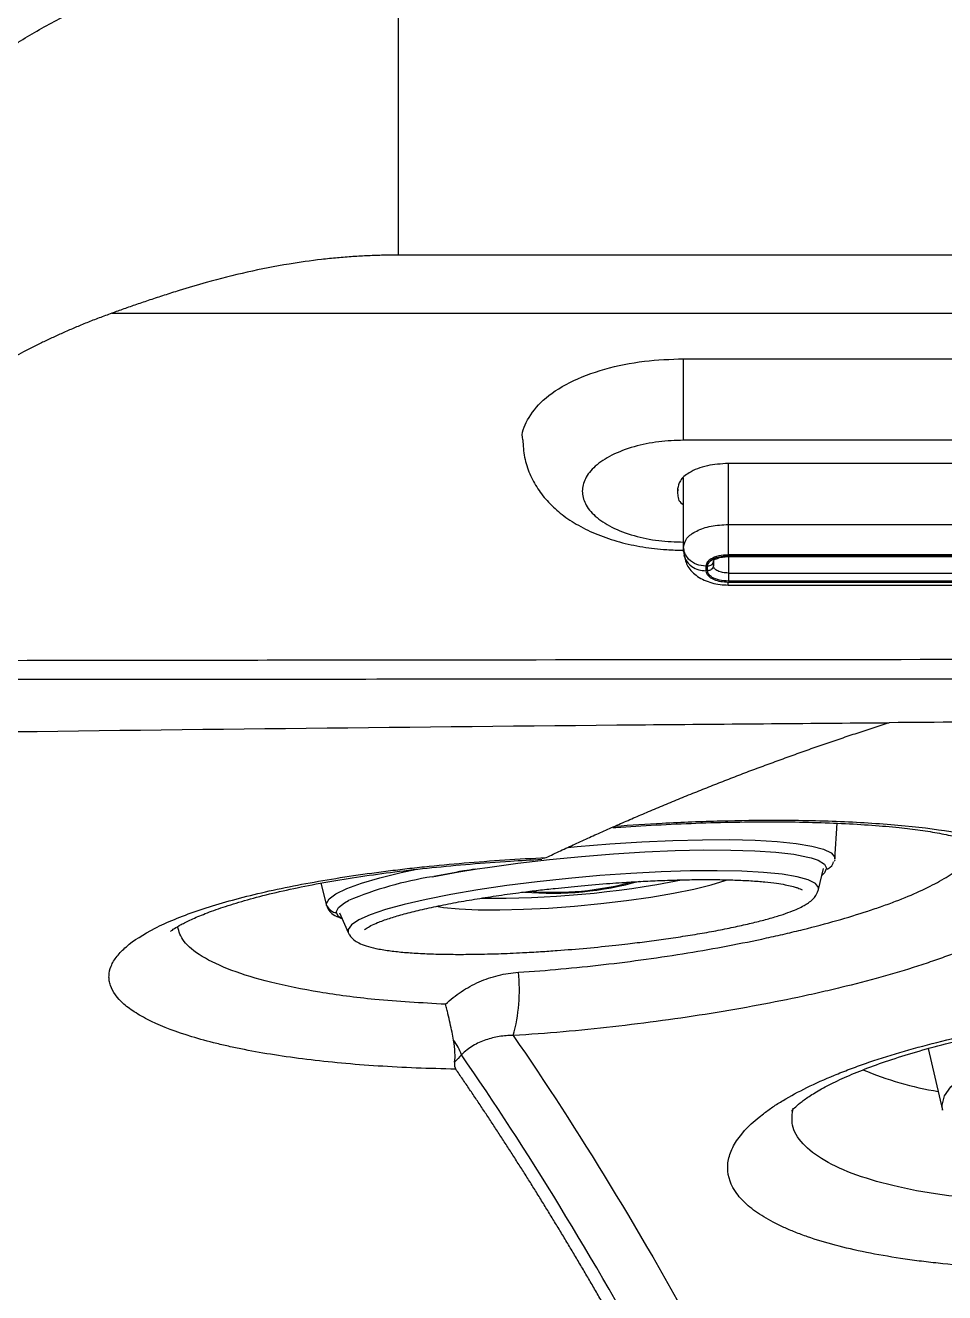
# Model space of a CAD drawing. Extents: x 527 to 611, y 788 to 934.
# Drawn here: x 562.287 to 565.374, y 880.501 to 884.755 of the extents above; entities that cross this region are included whole.
import ezdxf

# ---------------------------------------------------------------- set-up
doc = ezdxf.new("R2010")
doc.units = 0
doc.header["$MEASUREMENT"] = 0
doc.layers.add('1', color=4, linetype='Continuous')
doc.layers.add('GEOMETRY', color=4, linetype='Continuous', lineweight=25)

# ---------------------------------------------------------------- blocks, each defined once
blk = doc.blocks.new('2026_FLASH')
at = {"layer": 'GEOMETRY'}
for p, q in [((47.96, 80.6699), (36.46, 80.6699)), ((35.4981, 80.4746), (48.9219, 80.4746)), ((37.4179, 80.3217), (45.4179, 80.3217)), ((45.4179, 80.0483), (37.4179, 80.0483)), ((45.2679, 79.9703), (37.5679, 79.9703)), ((37.5679, 79.9703), (37.5679, 79.7655)), ((37.4179, 79.6907), (37.4179, 79.9223)), ((37.3979, 79.8849), (37.3979, 79.8698)), ((37.3981, 79.8836), (37.3979, 79.871)), ((37.3979, 79.871), (37.3979, 79.8698)), ((37.5679, 79.7655), (45.2679, 79.7655)), ((37.4179, 79.6749), (37.4179, 79.6907)), ((37.5183, 79.6424), (37.5203, 79.6473)), ((37.5183, 79.6274), (37.5186, 79.6433)), ((37.5183, 79.6424), (37.5183, 79.6274)), ((45.2679, 79.6636), (37.5679, 79.6636)), ((37.5682, 79.6579), (45.2677, 79.6579)), ((37.5691, 79.6576), (37.5682, 79.6025)), ((37.5683, 79.6606), (45.2676, 79.6606)), ((37.4929, 79.6259), (37.4929, 79.6101)), ((37.4983, 79.6105), (37.4983, 79.6255)), ((37.5682, 79.6025), (45.2677, 79.6025)), ((37.5678, 79.5622), (45.2681, 79.5622)), ((37.5679, 79.5724), (45.2679, 79.5724)), ((45.2677, 79.5753), (37.5682, 79.5753)), ((37.9261, 78.6425), (37.9337, 78.7627)), ((36.9416, 78.6441), (36.9563, 78.6474)), ((37.9254, 78.6385), (37.9233, 78.6337)), ((37.8706, 78.5399), (37.8876, 78.6105)), ((36.2004, 78.5615), (36.219, 78.4867)), ((36.2628, 78.4622), (36.2922, 78.3958)), ((36.2922, 78.3958), (36.2928, 78.3948)), ((38.2391, 78.006), (38.2875, 77.7999))]:
    blk.add_line(p, q, dxfattribs=at)
at = {"layer": 'GEOMETRY', "flags": 128}
for points in [[(37.0295, 78.6812), (37.0607, 78.6842), (37.1699, 78.6932), (37.2776, 78.7001), (37.3819, 78.7049), (37.4811, 78.7074), (37.5736, 78.7076), (37.6579, 78.7055), (37.7325, 78.7011), (37.7964, 78.6945), (37.8483, 78.6859), (37.8875, 78.6752), (37.9133, 78.6628), (37.9253, 78.6489), (37.9261, 78.6425)], [(36.7245, 78.6092), (36.7598, 78.6145), (36.8617, 78.6284), (36.9673, 78.6408), (37.0748, 78.6514), (37.1822, 78.6601), (37.2878, 78.6666), (37.3898, 78.671), (37.4864, 78.673), (37.576, 78.6728), (37.6569, 78.6702), (37.728, 78.6654), (37.7878, 78.6583), (37.8355, 78.6492), (37.8467, 78.6463)], [(37.8467, 78.6463), (37.8701, 78.6382), (37.8912, 78.6255), (37.8982, 78.6113), (37.8912, 78.5958), (37.882, 78.5872)], [(36.219, 78.4867), (36.2187, 78.4928), (36.2277, 78.5087), (36.2506, 78.5256), (36.287, 78.5431), (36.3362, 78.561), (36.3976, 78.579), (36.47, 78.5969), (36.5228, 78.6083)], [(37.8605, 78.5605), (37.8365, 78.5726), (37.7989, 78.5828), (37.7486, 78.5912), (37.6863, 78.5974), (37.6132, 78.6014), (37.5306, 78.6031), (37.44, 78.6025), (37.343, 78.5995), (37.2413, 78.5943), (37.1368, 78.587), (37.0312, 78.5776), (36.9266, 78.5663), (36.8247, 78.5534), (36.7273, 78.539), (36.6363, 78.5235), (36.5532, 78.507), (36.4796, 78.49), (36.4166, 78.4726), (36.3656, 78.4553), (36.3272, 78.4382), (36.3024, 78.4218), (36.2914, 78.4063), (36.2922, 78.3958)], [(36.5737, 78.583), (36.6632, 78.5993), (36.7245, 78.6092)], [(36.5869, 78.4837), (36.6118, 78.4799), (36.6647, 78.4749), (36.7283, 78.4722), (36.8007, 78.4718), (36.8802, 78.4737), (36.9647, 78.4779), (37.052, 78.4843), (37.1398, 78.4927), (37.2259, 78.5029), (37.3081, 78.5146), (37.3841, 78.5275), (37.4521, 78.5413), (37.5103, 78.5556), (37.5571, 78.5701), (37.5644, 78.5728)], [(37.8706, 78.5399), (37.8707, 78.5469), (37.8605, 78.5605)], [(36.2725, 78.4403), (36.259, 78.4495), (36.2519, 78.4638), (36.2589, 78.4793), (36.2799, 78.4958), (36.2931, 78.5031)], [(38.2875, 77.7999), (38.2858, 77.8164), (38.2936, 77.8471), (38.3153, 77.8781), (38.3506, 77.9091), (38.3988, 77.9394), (38.4593, 77.9687), (38.5309, 77.9963), (38.6125, 78.0219)]]:
    blk.add_lwpolyline(points, dxfattribs=at)
at = {"layer": 'GEOMETRY'}
for centre, radius, start, end in [((36.7647, 77.379), 1.219, 99.0155, 112.7605), ((36.7773, 81.8002), 3.2895, 269.315, 281.1061), ((36.9756, 79.6131), 1.0853, 265.1389, 285.749), ((36.9841, 79.5339), 1.0029, 265.3761, 285.0469), ((36.2652, 78.5116), 0.0524, 208.3916, 255.6447), ((36.2938, 78.2015), 0.5727, 344.6534, 6.0947), ((36.506, 77.9254), 0.1768, 19.8033, 37.9182), ((38.4685, 79.0107), 1.1652, 247.3636, 260.3358)]:
    blk.add_arc(centre, radius, start, end, dxfattribs=at)
for points in [[(65.7817, 81.4098), (50.0672, 82.0855), (34.3528, 82.0855), (18.6383, 81.4098)], [(36.6723, 77.9853), (36.6646, 77.9771), (36.657, 77.9689), (36.6493, 77.9607)], [(36.6493, 77.9607), (36.6478, 77.9501), (36.6492, 77.9425), (36.6528, 77.9373)]]:
    blk.add_open_spline(points, degree=3, dxfattribs=at)
for points, knots in [([(18.6383, 81.4098), (18.7851, 81.4161), (19.0789, 81.4286), (19.5195, 81.447), (19.9601, 81.4651), (20.4006, 81.4828), (20.8412, 81.5001), (21.2818, 81.5171), (21.7224, 81.5338), (22.163, 81.5501), (22.6036, 81.566), (23.0442, 81.5816), (23.4848, 81.5968), (23.9254, 81.6117), (24.366, 81.6262), (24.8066, 81.6404), (25.2472, 81.6542), (25.6878, 81.6677), (26.1284, 81.6808), (26.5689, 81.6935), (27.0095, 81.7059), (27.4501, 81.7179), (27.8907, 81.7296), (28.3313, 81.741), (28.7719, 81.7519), (29.2125, 81.7626), (29.6531, 81.7728), (30.0937, 81.7827), (30.5343, 81.7923), (30.9749, 81.8015), (31.4155, 81.8104), (31.8561, 81.8189), (32.2967, 81.827), (32.7372, 81.8348), (33.1778, 81.8422), (33.6184, 81.8493), (34.059, 81.8561), (34.4996, 81.8624), (34.9402, 81.8685), (35.3808, 81.8741), (35.8214, 81.8794), (36.262, 81.8844), (36.7026, 81.889), (37.1432, 81.8932), (37.5838, 81.8971), (38.0244, 81.9007), (38.465, 81.9039), (38.9056, 81.9067), (39.3461, 81.9092), (39.7867, 81.9113), (40.2273, 81.9131), (40.6679, 81.9145), (41.1085, 81.9156), (41.5491, 81.9163), (41.9897, 81.9166), (42.4303, 81.9166), (42.8709, 81.9163), (43.3115, 81.9156), (43.7521, 81.9145), (44.1927, 81.9131), (44.6333, 81.9113), (45.0739, 81.9092), (45.5144, 81.9067), (45.955, 81.9039), (46.3956, 81.9007), (46.8362, 81.8971), (47.2768, 81.8932), (47.7174, 81.889), (48.158, 81.8844), (48.5986, 81.8794), (49.0392, 81.8741), (49.4798, 81.8685), (49.9204, 81.8624), (50.361, 81.8561), (50.8016, 81.8493), (51.2422, 81.8422), (51.6828, 81.8348), (52.1233, 81.827), (52.5639, 81.8189), (53.0045, 81.8104), (53.4451, 81.8015), (53.8857, 81.7923), (54.3263, 81.7827), (54.7669, 81.7728), (55.2075, 81.7626), (55.6481, 81.7519), (56.0887, 81.741), (56.5293, 81.7296), (56.9699, 81.7179), (57.4105, 81.7059), (57.8511, 81.6935), (58.2916, 81.6808), (58.7322, 81.6677), (59.1728, 81.6542), (59.6134, 81.6404), (60.054, 81.6262), (60.4946, 81.6117), (60.9352, 81.5968), (61.3758, 81.5816), (61.8164, 81.566), (62.257, 81.5501), (62.6976, 81.5338), (63.1382, 81.5171), (63.5788, 81.5001), (64.0194, 81.4828), (64.4599, 81.4651), (64.9005, 81.447), (65.3411, 81.4286), (65.6349, 81.4161), (65.7817, 81.4098)], [0, 0, 0, 0, 0.009351, 0.018702, 0.028053, 0.037404, 0.046754, 0.056104, 0.065453, 0.074803, 0.084152, 0.0935, 0.102849, 0.112197, 0.121545, 0.130893, 0.14024, 0.149588, 0.158935, 0.168281, 0.177628, 0.186975, 0.196321, 0.205667, 0.215013, 0.224358, 0.233704, 0.243049, 0.252394, 0.261739, 0.271084, 0.280428, 0.289773, 0.299117, 0.308462, 0.317806, 0.32715, 0.336494, 0.345837, 0.355181, 0.364525, 0.373868, 0.383212, 0.392555, 0.401898, 0.411241, 0.420585, 0.429928, 0.439271, 0.448614, 0.457957, 0.4673, 0.476643, 0.485986, 0.495329, 0.504671, 0.514014, 0.523357, 0.5327, 0.542043, 0.551386, 0.560729, 0.570072, 0.579415, 0.588759, 0.598102, 0.607445, 0.616788, 0.626132, 0.635475, 0.644819, 0.654163, 0.663506, 0.67285, 0.682194, 0.691538, 0.700883, 0.710227, 0.719572, 0.728916, 0.738261, 0.747606, 0.756951, 0.766296, 0.775642, 0.784987, 0.794333, 0.803679, 0.813025, 0.822372, 0.831719, 0.841065, 0.850412, 0.85976, 0.869107, 0.878455, 0.887803, 0.897151, 0.9065, 0.915848, 0.925197, 0.934547, 0.943896, 0.953246, 0.962596, 0.971947, 0.981298, 0.990649, 1, 1, 1, 1]), ([(33.6818, 79.7887), (33.6889, 79.7958), (33.703, 79.8098), (33.7239, 79.831), (33.7445, 79.8523), (33.7649, 79.8737), (33.785, 79.8952), (33.8049, 79.9167), (33.8245, 79.9383), (33.844, 79.96), (33.8632, 79.9817), (33.8823, 80.0034), (33.9011, 80.0252), (33.9198, 80.0471), (33.9384, 80.069), (33.9568, 80.091), (33.975, 80.1129), (33.9931, 80.135), (34.0111, 80.157), (34.029, 80.1791), (34.0468, 80.2012), (34.0645, 80.2234), (34.0822, 80.2455), (34.0997, 80.2677), (34.1172, 80.2899), (34.1347, 80.3121), (34.1521, 80.3343), (34.1695, 80.3565), (34.1869, 80.3787), (34.2042, 80.4009), (34.2216, 80.4232), (34.2389, 80.4454), (34.2563, 80.4676), (34.2737, 80.4898), (34.2911, 80.512), (34.3086, 80.5342), (34.3261, 80.5564), (34.3437, 80.5786), (34.3614, 80.6008), (34.3791, 80.6229), (34.397, 80.645), (34.4603, 80.7231), (34.5719, 80.8563), (34.7454, 81.0409), (34.9411, 81.2182), (35.1308, 81.3557), (35.3028, 81.4549), (35.4426, 81.5227), (35.5933, 81.582), (35.7541, 81.6318), (35.9235, 81.6706), (36.0573, 81.6917), (36.1507, 81.7024), (36.2018, 81.7073), (36.2532, 81.7113), (36.3048, 81.7145), (36.3565, 81.7168), (36.4082, 81.7184), (36.4428, 81.7189), (36.4601, 81.7191)], [0, 0, 0, 0, 0.0092, 0.0184, 0.027601, 0.036802, 0.046002, 0.055202, 0.064401, 0.073599, 0.082797, 0.091994, 0.101192, 0.110389, 0.119586, 0.128784, 0.137982, 0.147179, 0.156377, 0.165575, 0.174773, 0.183971, 0.193169, 0.202366, 0.211563, 0.22076, 0.229955, 0.239151, 0.248346, 0.257541, 0.266736, 0.27593, 0.285125, 0.29432, 0.303515, 0.312711, 0.321907, 0.331104, 0.340301, 0.349499, 0.358698, 0.367899, 0.446975, 0.525986, 0.604961, 0.683971, 0.723501, 0.762996, 0.802479, 0.841956, 0.881462, 0.920968, 0.932253, 0.943536, 0.954821, 0.966109, 0.977402, 0.988699, 1, 1, 1, 1]), ([(36.46, 81.7191), (36.46, 81.6452), (36.4599, 81.513), (36.4599, 81.3382), (36.46, 81.1963), (36.46, 81.0662), (36.46, 80.9546), (36.4599, 80.8207), (36.46, 80.7332), (36.46, 80.6699)], [0, 0, 0, 0, 0.211278, 0.377949, 0.5, 0.617019, 0.75, 0.818969, 1, 1, 1, 1]), ([(36.46, 80.6699), (36.4517, 80.6699), (36.4351, 80.6698), (36.4101, 80.6694), (36.3848, 80.6687), (36.3593, 80.6677), (36.3336, 80.6664), (36.3077, 80.6648), (36.2816, 80.6629), (36.2553, 80.6607), (36.2288, 80.6581), (36.1746, 80.6522), (36.0815, 80.6391), (35.9515, 80.6136), (35.8288, 80.5824), (35.737, 80.555), (35.6744, 80.5352), (35.6267, 80.5194), (35.5816, 80.5041), (35.5389, 80.4892), (35.5115, 80.4794), (35.4981, 80.4746)], [0, 0, 0, 0, 0.023958, 0.048158, 0.072597, 0.097275, 0.122188, 0.147337, 0.172718, 0.198334, 0.224182, 0.250265, 0.357828, 0.499905, 0.643662, 0.741918, 0.79767, 0.851305, 0.902879, 0.952434, 1, 1, 1, 1]), ([(35.4981, 80.4746), (35.491, 80.472), (35.4767, 80.4669), (35.4556, 80.4589), (35.4349, 80.451), (35.4146, 80.4429), (35.3947, 80.4348), (35.3752, 80.4267), (35.3561, 80.4185), (35.3374, 80.4103), (35.319, 80.402), (35.3009, 80.3937), (35.2832, 80.3854), (35.2659, 80.3771), (35.2114, 80.3506), (35.1231, 80.3035), (35.0052, 80.2324), (34.8956, 80.1584), (34.7957, 80.0841), (34.7076, 80.0137), (34.5926, 79.9165), (34.4599, 79.795), (34.3302, 79.6695), (34.2318, 79.5729), (34.1586, 79.5008), (34.0887, 79.4326), (34.0222, 79.3682), (33.9784, 79.3266), (33.9571, 79.3063)], [0, 0, 0, 0, 0.009414, 0.018742, 0.027984, 0.037144, 0.04622, 0.055215, 0.064129, 0.072961, 0.081714, 0.090386, 0.098978, 0.107491, 0.115924, 0.179808, 0.244405, 0.312122, 0.37554, 0.434387, 0.488429, 0.615537, 0.728421, 0.788616, 0.845795, 0.90004, 0.951421, 1, 1, 1, 1]), ([(36.8779, 80.0502), (36.8779, 80.0502), (36.8725, 80.0723), (36.892, 80.1189), (36.9413, 80.1853), (37.0315, 80.2447), (37.149, 80.2892), (37.2816, 80.3168), (37.3736, 80.3201), (37.4179, 80.3217)], [0, 0, 0, 0, 0.00001, 0.157016, 0.32536, 0.500005, 0.67465, 0.842995, 1, 1, 1, 1]), ([(37.4179, 80.0483), (37.4179, 80.0656), (37.4179, 80.1016), (37.4179, 80.182), (37.4179, 80.2598), (37.4179, 80.3016), (37.4179, 80.3217)], [0, 0, 0, 0, 0.270261, 0.562429, 0.789736, 1, 1, 1, 1]), ([(36.878, 80.0502), (36.8792, 80.0303), (36.8815, 79.9911), (36.8999, 79.9353), (36.9274, 79.8844), (36.9641, 79.8385), (37.0098, 79.7973), (37.065, 79.7609), (37.1296, 79.73), (37.2022, 79.7057), (37.2801, 79.689), (37.3528, 79.6805), (37.399, 79.6796), (37.4179, 79.6792)], [0, 0, 0, 0, 0.084501, 0.167069, 0.249229, 0.333279, 0.421534, 0.515898, 0.616588, 0.721046, 0.825184, 0.928161, 1, 1, 1, 1]), ([(37.4179, 80.0483), (37.39, 80.0472), (37.3321, 80.0452), (37.2487, 80.0278), (37.1745, 79.9998), (37.1183, 79.9624), (37.0851, 79.9205), (37.0745, 79.8773), (37.0851, 79.8342), (37.1183, 79.7922), (37.1745, 79.7549), (37.2487, 79.7268), (37.3321, 79.7095), (37.39, 79.7074), (37.4179, 79.7064)], [0, 0, 0, 0, 0.078504, 0.162677, 0.25, 0.337323, 0.421496, 0.5, 0.578504, 0.662677, 0.75, 0.837323, 0.921496, 1, 1, 1, 1]), ([(37.5679, 79.9703), (37.5438, 79.9688), (37.4937, 79.9657), (37.4367, 79.9426), (37.4035, 79.9138), (37.3997, 79.8943), (37.3979, 79.8849)], [0, 0, 0, 0, 0.270261, 0.562429, 0.789736, 1, 1, 1, 1]), ([(37.3979, 79.8698), (37.3987, 79.857), (37.3995, 79.8429), (37.4163, 79.8324), (37.4179, 79.8313)], [0, 0, 0, 0, 0.899317, 1, 1, 1, 1]), ([(37.4179, 79.6907), (37.4202, 79.7005), (37.4247, 79.7201), (37.4594, 79.7449), (37.509, 79.7622), (37.5483, 79.7644), (37.5679, 79.7655)], [0, 0, 0, 0, 0.249998, 0.500013, 0.750024, 1, 1, 1, 1]), ([(37.5679, 79.7655), (37.5679, 79.7557), (37.5679, 79.7353), (37.5679, 79.7035), (37.5679, 79.6784), (37.5679, 79.6684), (37.5679, 79.6636)], [0, 0, 0, 0, 0.270372, 0.562401, 0.789626, 1, 1, 1, 1]), ([(37.4929, 79.6259), (37.4823, 79.627), (37.4602, 79.6294), (37.435, 79.6469), (37.4204, 79.6687), (37.4187, 79.6836), (37.4179, 79.6907)], [0, 0, 0, 0, 0.270261, 0.562429, 0.789736, 1, 1, 1, 1]), ([(37.4179, 79.6749), (37.4193, 79.6657), (37.422, 79.6466), (37.4423, 79.6249), (37.4675, 79.6122), (37.4847, 79.6108), (37.4929, 79.6101)], [0, 0, 0, 0, 0.270261, 0.562429, 0.789736, 1, 1, 1, 1]), ([(37.4192, 79.6631), (37.4224, 79.6498), (37.4289, 79.6222), (37.4574, 79.5949), (37.4871, 79.5783), (37.5128, 79.5691), (37.5403, 79.5632), (37.5587, 79.5626), (37.5679, 79.5622)], [0, 0, 0, 0, 0.233901, 0.483019, 0.611283, 0.740537, 0.870223, 1, 1, 1, 1]), ([(37.5679, 79.6636), (37.5569, 79.6629), (37.5349, 79.6614), (37.5103, 79.6513), (37.4955, 79.6389), (37.4938, 79.6302), (37.4929, 79.6259)], [0, 0, 0, 0, 0.279591, 0.559216, 0.779611, 1, 1, 1, 1]), ([(37.4983, 79.6255), (37.4996, 79.6306), (37.5023, 79.6409), (37.521, 79.6525), (37.5441, 79.6594), (37.5602, 79.6602), (37.5683, 79.6606)], [0, 0, 0, 0, 0.279618, 0.559233, 0.779615, 1, 1, 1, 1]), ([(37.5183, 79.6424), (37.5179, 79.64), (37.5171, 79.635), (37.5117, 79.6293), (37.505, 79.626), (37.5005, 79.6256), (37.4983, 79.6255)], [0, 0, 0, 0, 0.270502, 0.562367, 0.789496, 1, 1, 1, 1]), ([(37.5199, 79.6475), (37.5205, 79.6474), (37.5219, 79.6473), (37.5267, 79.6502), (37.5345, 79.6531), (37.5433, 79.6555), (37.5548, 79.6575), (37.5636, 79.6578), (37.5683, 79.6579)], [0, 0, 0, 0, 0.134252, 0.358995, 0.493665, 0.644788, 0.81333, 1, 1, 1, 1]), ([(37.5683, 79.6606), (37.5683, 79.6593), (37.5683, 79.6576), (37.5683, 79.6582), (37.5683, 79.6583)], [0, 0, 0, 0, 0.803403, 1, 1, 1, 1]), ([(37.4929, 79.6101), (37.4943, 79.6046), (37.4972, 79.5935), (37.5173, 79.5811), (37.542, 79.5737), (37.5593, 79.5728), (37.5679, 79.5724)], [0, 0, 0, 0, 0.2796186, 0.5592342, 0.7796155, 1, 1, 1, 1]), ([(37.5183, 79.6274), (37.5179, 79.625), (37.5171, 79.62), (37.5117, 79.6143), (37.505, 79.611), (37.5005, 79.6106), (37.4983, 79.6105)], [0, 0, 0, 0, 0.270498, 0.562368, 0.7895, 1, 1, 1, 1]), ([(37.5682, 79.5753), (37.5579, 79.576), (37.5374, 79.5773), (37.5145, 79.5867), (37.5007, 79.5983), (37.4991, 79.6064), (37.4983, 79.6105)], [0, 0, 0, 0, 0.279599, 0.559224, 0.779618, 1, 1, 1, 1]), ([(37.5682, 79.6025), (37.5617, 79.6029), (37.5486, 79.6036), (37.5321, 79.6093), (37.5206, 79.6176), (37.5191, 79.6241), (37.5183, 79.6274)], [0, 0, 0, 0, 0.24999, 0.500001, 0.75001, 1, 1, 1, 1]), ([(37.5682, 79.6025), (37.5682, 79.5999), (37.5682, 79.5944), (37.5682, 79.586), (37.5682, 79.5793), (37.5682, 79.5766), (37.5682, 79.5753)], [0, 0, 0, 0, 0.270372, 0.562401, 0.789626, 1, 1, 1, 1]), ([(37.5679, 79.5634), (37.5679, 79.5632), (37.5679, 79.5628), (37.5679, 79.5686), (37.5679, 79.5724)], [0, 0, 0, 0, 0.3544721, 1, 1, 1, 1]), ([(50.4629, 79.3063), (50.119, 79.3069), (49.7751, 79.3075), (49.0874, 79.3086), (48.7435, 79.3091), (47.7119, 79.3104), (47.0242, 79.3111), (45.6487, 79.3122), (44.9609, 79.3125), (43.9293, 79.3127), (43.5855, 79.3128), (43.0696, 79.3128), (42.8977, 79.3127), (42.5538, 79.3127), (42.3819, 79.3126), (42.038, 79.3126), (41.8661, 79.3127), (41.5222, 79.3127), (41.3503, 79.3128), (40.8345, 79.3128), (40.4906, 79.3127), (39.459, 79.3125), (38.7712, 79.3122), (37.3958, 79.3111), (36.708, 79.3104), (35.6764, 79.3091), (35.3325, 79.3086), (34.6448, 79.3075), (34.3009, 79.3069), (33.957, 79.3063)], [0, 0, 0, 0, 0.0625, 0.0625, 0.125, 0.125, 0.25, 0.25, 0.375, 0.375, 0.4375, 0.4375, 0.46875, 0.46875, 0.5, 0.5, 0.53125, 0.53125, 0.5625, 0.5625, 0.625, 0.625, 0.75, 0.75, 0.875, 0.875, 0.9375, 0.9375, 1, 1, 1, 1]), ([(33.8501, 79.245), (34.0491, 79.2451), (34.4472, 79.2455), (34.9914, 79.2459), (35.5885, 79.2463), (36.3853, 79.2469), (37.4335, 79.2475), (38.8143, 79.2481), (40.8042, 79.2486), (42.6945, 79.2486), (44.2985, 79.2484), (45.1935, 79.2482), (46.0899, 79.2479), (46.9855, 79.2476), (47.8819, 79.2471), (48.7776, 79.2465), (49.6743, 79.2458), (50.2714, 79.2452), (50.57, 79.2449)], [0, 0, 0, 0, 0.035714, 0.071429, 0.097637, 0.142857, 0.214397, 0.285714, 0.390611, 0.571429, 0.624881, 0.678413, 0.732024, 0.785714, 0.839109, 0.892857, 0.946428, 1, 1, 1, 1]), ([(32.8131, 79.0347), (34.2966, 79.0602), (36.0618, 79.0834), (37.8271, 79.098), (38.1087, 79.1002)], [0.0250203, 0.0250203, 0.0250203, 0.0250203, 0.25, 0.2927004, 0.2927004, 0.2927004, 0.2927004]), ([(37.2998, 78.8015), (37.3178, 78.8091), (37.3538, 78.8244), (37.4079, 78.8467), (37.462, 78.8686), (37.516, 78.8901), (37.57, 78.9112), (37.624, 78.9319), (37.6779, 78.9522), (37.7318, 78.9721), (37.7857, 78.9916), (37.8396, 79.0107), (37.8935, 79.0294), (37.9473, 79.0477), (38.0011, 79.0656), (38.0549, 79.0831), (38.0908, 79.0945), (38.1087, 79.1002)], [0, 0, 0, 0, 0.066667, 0.133333, 0.2, 0.266667, 0.333333, 0.4, 0.466666, 0.533333, 0.6, 0.666666, 0.733333, 0.8, 0.866667, 0.933333, 1, 1, 1, 1]), ([(46.3112, 79.1002), (46.1504, 79.1013), (45.8287, 79.1037), (45.3462, 79.1066), (44.8637, 79.1092), (44.3812, 79.1113), (43.8986, 79.113), (43.4161, 79.1143), (42.9336, 79.1152), (42.4511, 79.1156), (41.9686, 79.1156), (41.4861, 79.1152), (41.0036, 79.1143), (40.5211, 79.113), (40.0386, 79.1113), (39.5561, 79.1092), (39.0736, 79.1066), (38.5912, 79.1037), (38.2695, 79.1013), (38.1087, 79.1002)], [0, 0, 0, 0, 0.0588268, 0.1176529, 0.1764784, 0.2353034, 0.2941279, 0.352952, 0.4117756, 0.4705989, 0.5294219, 0.5882446, 0.6470671, 0.7058894, 0.7647116, 0.8235337, 0.8823558, 0.9411779, 1, 1, 1, 1]), ([(36.9563, 78.6474), (36.9724, 78.655), (37.0047, 78.6702), (37.0533, 78.6927), (37.1021, 78.715), (37.1512, 78.737), (37.2005, 78.7588), (37.25, 78.7804), (37.2832, 78.7945), (37.2998, 78.8015)], [0, 0, 0, 0, 0.140831, 0.282338, 0.424519, 0.567376, 0.710908, 0.855116, 1, 1, 1, 1]), ([(37.1799, 78.7478), (37.1833, 78.748), (37.2322, 78.7519), (37.326, 78.7572), (37.4602, 78.7634), (37.5913, 78.7669), (37.7176, 78.7679), (37.8373, 78.7664), (37.949, 78.7626), (38.0512, 78.7565), (38.1394, 78.7487), (38.2147, 78.7396), (38.2793, 78.729), (38.3354, 78.7169), (38.3799, 78.7042), (38.4094, 78.6933), (38.4261, 78.6851), (38.428, 78.6838), (38.429, 78.6832)], [0, 0, 0, 0, 0.005488, 0.078983, 0.152966, 0.2271, 0.300915, 0.37404, 0.446139, 0.516913, 0.58611, 0.645843, 0.708219, 0.773436, 0.837424, 0.899336, 0.951393, 1, 1, 1, 1]), ([(38.6465, 78.5604), (38.6438, 78.5773), (38.6382, 78.6131), (38.5791, 78.6597), (38.4799, 78.7003), (38.3403, 78.7317), (38.1667, 78.7546), (37.962, 78.7684), (37.7509, 78.7731), (37.5433, 78.7703), (37.3613, 78.7636), (37.2416, 78.7554), (37.1889, 78.7518)], [0, 0, 0, 0, 0.099402, 0.210334, 0.321268, 0.431708, 0.542146, 0.652779, 0.76341, 0.848102, 0.933148, 1, 1, 1, 1]), ([(36.8632, 78.2623), (36.9586, 78.2685), (37.0539, 78.2772), (37.1967, 78.2935), (37.2444, 78.2996), (37.3393, 78.3128), (37.3859, 78.3198), (37.5232, 78.3423), (37.6114, 78.359), (37.7175, 78.382), (37.7384, 78.3867), (37.7794, 78.3962), (37.7995, 78.4011), (37.8585, 78.4158), (37.8963, 78.4258), (37.9687, 78.4464), (38.0034, 78.457), (38.0529, 78.4732), (38.0691, 78.4787), (38.1002, 78.4897), (38.1153, 78.4952), (38.1877, 78.5229), (38.237, 78.5454), (38.2879, 78.5738), (38.2976, 78.5796), (38.3157, 78.591), (38.3241, 78.5967), (38.3474, 78.6137), (38.3604, 78.6249), (38.3921, 78.6581), (38.4035, 78.6797), (38.4046, 78.701)], [0, 0, 0, 0, 0.125, 0.125, 0.1875, 0.1875, 0.25, 0.25, 0.375, 0.375, 0.40625, 0.40625, 0.4375, 0.4375, 0.5, 0.5, 0.5625, 0.5625, 0.59375, 0.59375, 0.625, 0.625, 0.75, 0.75, 0.78125, 0.78125, 0.8125, 0.8125, 0.875, 0.875, 1, 1, 1, 1]), ([(36.653, 77.9373), (36.5628, 77.9387), (36.476, 77.9422), (36.3506, 77.9503), (36.3095, 77.9535), (36.2292, 77.9609), (36.1904, 77.9651), (36.0778, 77.9789), (36.008, 77.9899), (35.9272, 78.0058), (35.9114, 78.0091), (35.8804, 78.0159), (35.8652, 78.0194), (35.8209, 78.0303), (35.7931, 78.0379), (35.715, 78.0616), (35.6698, 78.0788), (35.622, 78.1018), (35.6128, 78.1064), (35.5955, 78.116), (35.5872, 78.1208), (35.564, 78.1355), (35.5505, 78.1454), (35.5161, 78.1757), (35.5009, 78.1966), (35.4918, 78.2233), (35.4905, 78.2287), (35.4888, 78.2396), (35.4885, 78.245), (35.4892, 78.2614), (35.4916, 78.2723), (35.4983, 78.2887), (35.5011, 78.2942), (35.5076, 78.3051), (35.5114, 78.3106), (35.5242, 78.3269), (35.5346, 78.3376), (35.5716, 78.3694), (35.6037, 78.3901), (35.6631, 78.4203), (35.6848, 78.4302), (35.7322, 78.4498), (35.7575, 78.4593), (35.8379, 78.4869), (35.8976, 78.5042), (35.9964, 78.5285), (36.0309, 78.5364), (36.1028, 78.5514), (36.1399, 78.5586), (36.254, 78.5789), (36.3341, 78.591), (36.4394, 78.6043), (36.4607, 78.6069), (36.5038, 78.6119), (36.5257, 78.6143), (36.5917, 78.6212), (36.6362, 78.6254), (36.771, 78.6369), (36.8627, 78.6429), (36.9563, 78.6474)], [0, 0, 0, 0, 0.0625, 0.0625, 0.09375, 0.09375, 0.125, 0.125, 0.1875, 0.1875, 0.203125, 0.203125, 0.21875, 0.21875, 0.25, 0.25, 0.3125, 0.3125, 0.328125, 0.328125, 0.34375, 0.34375, 0.375, 0.375, 0.4375, 0.4375, 0.453125, 0.453125, 0.46875, 0.46875, 0.5, 0.5, 0.515625, 0.515625, 0.53125, 0.53125, 0.5625, 0.5625, 0.625, 0.625, 0.65625, 0.65625, 0.6875, 0.6875, 0.75, 0.75, 0.78125, 0.78125, 0.8125, 0.8125, 0.875, 0.875, 0.890625, 0.890625, 0.90625, 0.90625, 0.9375, 0.9375, 1, 1, 1, 1]), ([(35.6947, 78.3989), (35.6949, 78.3992), (35.6956, 78.3999), (35.7076, 78.4089), (35.73, 78.4223), (35.7645, 78.4397), (35.8114, 78.4596), (35.871, 78.4812), (35.9429, 78.5034), (36.0262, 78.5254), (36.1199, 78.5466), (36.2224, 78.5663), (36.3323, 78.584), (36.449, 78.6), (36.5721, 78.614), (36.7018, 78.6261), (36.8256, 78.6355), (36.9066, 78.6398), (36.9418, 78.6416)], [0, 0, 0, 0, 0.037647, 0.086254, 0.138635, 0.195091, 0.255409, 0.31903, 0.385212, 0.453169, 0.522175, 0.591624, 0.661052, 0.729596, 0.800014, 0.871641, 0.944179, 1, 1, 1, 1]), ([(37.8998, 78.6076), (37.9037, 78.6101), (37.9179, 78.6191), (37.9197, 78.6274), (37.921, 78.6335)], [0, 0, 0, 0, 0.274382, 1, 1, 1, 1]), ([(36.5792, 78.5846), (36.6117, 78.5911), (36.6559, 78.5998), (36.7062, 78.6076), (36.7195, 78.6097)], [0, 0, 0, 0, 0.736657, 1, 1, 1, 1]), ([(36.3461, 78.4047), (36.3461, 78.4047), (36.3461, 78.4047), (36.3461, 78.4047), (36.3479, 78.4062), (36.3551, 78.4117), (36.3661, 78.4181), (36.3923, 78.4301), (36.4271, 78.4428), (36.4733, 78.4567), (36.5259, 78.4702), (36.5862, 78.4837), (36.6526, 78.4967), (36.7232, 78.509), (36.797, 78.5204), (36.8663, 78.5299), (36.9298, 78.5378), (36.9965, 78.5453), (37.0446, 78.5499), (37.0737, 78.5527)], [0, 0, 0, 0, 0.000012, 0.000117, 0.001335, 0.031544, 0.100523, 0.164688, 0.251203, 0.329, 0.409171, 0.490388, 0.571241, 0.65106, 0.728255, 0.805607, 0.861734, 0.916271, 1, 1, 1, 1]), ([(38.6465, 78.5604), (38.6465, 78.5596), (38.6464, 78.5588), (38.6463, 78.5572), (38.6461, 78.5549), (38.6453, 78.5494), (38.6443, 78.5447), (38.6416, 78.5353), (38.6391, 78.529), (38.6294, 78.5099), (38.62, 78.4971), (38.5955, 78.4711), (38.5803, 78.458), (38.5532, 78.4381), (38.5434, 78.4315), (38.5224, 78.4181), (38.5111, 78.4114), (38.4518, 78.378), (38.3942, 78.3518), (38.3097, 78.3194), (38.2922, 78.3129), (38.2558, 78.3001), (38.2369, 78.2937), (38.179, 78.2747), (38.1385, 78.2624), (38.0539, 78.2384), (38.0097, 78.2267), (37.9406, 78.2096), (37.9172, 78.204), (37.8693, 78.193), (37.8448, 78.1875), (37.7208, 78.1608), (37.6176, 78.1415), (37.457, 78.1156), (37.4025, 78.1075), (37.2915, 78.0923), (37.2358, 78.0854), (37.0689, 78.0667), (36.9575, 78.0569), (36.846, 78.0499)], [0, 0, 0, 0, 0.003906, 0.003906, 0.007812, 0.015625, 0.03125, 0.03125, 0.0625, 0.0625, 0.125, 0.125, 0.1875, 0.1875, 0.21875, 0.21875, 0.25, 0.25, 0.375, 0.375, 0.40625, 0.40625, 0.4375, 0.4375, 0.5, 0.5, 0.5625, 0.5625, 0.59375, 0.59375, 0.625, 0.625, 0.75, 0.75, 0.8125, 0.8125, 0.875, 0.875, 1, 1, 1, 1]), ([(37.0737, 78.5527), (37.1061, 78.5555), (37.1518, 78.5595), (37.2186, 78.5641), (37.2749, 78.5675), (37.34, 78.5705), (37.4055, 78.5727), (37.4703, 78.5737), (37.5326, 78.5736), (37.5909, 78.5723), (37.6444, 78.5697), (37.691, 78.566), (37.7292, 78.5615), (37.7591, 78.5566), (37.7805, 78.552), (37.7948, 78.5478), (37.8036, 78.545), (37.814, 78.5401), (37.816, 78.5388), (37.816, 78.5388)], [0, 0, 0, 0, 0.0931814, 0.1312812, 0.1940732, 0.2586237, 0.3271267, 0.3976886, 0.4695244, 0.5420163, 0.6147466, 0.6874442, 0.7550074, 0.814564, 0.8693764, 0.9141658, 0.9353757, 0.9999157, 1, 1, 1, 1]), ([(37.0928, 78.3436), (37.1256, 78.3467), (37.1717, 78.3512), (37.2389, 78.3588), (37.2952, 78.3657), (37.36, 78.3745), (37.4249, 78.3843), (37.4888, 78.3949), (37.5498, 78.4062), (37.6066, 78.418), (37.6583, 78.43), (37.7041, 78.442), (37.7435, 78.4538), (37.7763, 78.4652), (37.8023, 78.4759), (37.8218, 78.4856), (37.8383, 78.4955), (37.8525, 78.5074), (37.8596, 78.5152), (37.8676, 78.5297), (37.8695, 78.5362), (37.8706, 78.5399)], [0, 0, 0, 0, 0.0837651, 0.1178325, 0.173925, 0.2314067, 0.292214, 0.3545867, 0.4177455, 0.4810194, 0.5438575, 0.6057446, 0.6661297, 0.7243153, 0.779191, 0.8282018, 0.8692568, 0.918344, 0.9614531, 0.9780003, 1, 1, 1, 1]), ([(36.2191, 78.4866), (36.2237, 78.4758), (36.2307, 78.4594), (36.2581, 78.4478), (36.2675, 78.4438)], [0, 0, 0, 0, 0.65535, 1, 1, 1, 1]), ([(36.6186, 78.1548), (36.5378, 78.1594), (36.3867, 78.168), (36.1904, 78.1942), (36.0279, 78.2271), (35.8945, 78.268), (35.7968, 78.3146), (35.7338, 78.3644), (35.7237, 78.3987), (35.7189, 78.4153)], [0, 0, 0, 0, 0.1612798, 0.3014562, 0.4457001, 0.5856685, 0.7296651, 0.8698689, 1, 1, 1, 1]), ([(36.2922, 78.3958), (36.2936, 78.393), (36.2989, 78.3826), (36.3114, 78.3698), (36.3282, 78.3597), (36.3525, 78.35), (36.3846, 78.3419), (36.4259, 78.3349), (36.4739, 78.3296), (36.5266, 78.3258), (36.5858, 78.3233), (36.6516, 78.3223), (36.7218, 78.3227), (36.797, 78.3246), (36.8693, 78.3276), (36.9356, 78.3314), (37.0076, 78.3362), (37.0595, 78.3407), (37.0928, 78.3436)], [0, 0, 0, 0, 0.016854, 0.062563, 0.114956, 0.178294, 0.250017, 0.327126, 0.395537, 0.462786, 0.532389, 0.602745, 0.672888, 0.741382, 0.814118, 0.867467, 0.91519, 1, 1, 1, 1]), ([(36.6186, 78.1548), (36.6351, 78.1705), (36.6528, 78.1845), (36.6809, 78.2034), (36.6906, 78.2093), (36.7106, 78.2203), (36.7209, 78.2254), (36.7522, 78.2392), (36.7737, 78.2465), (36.8176, 78.2573), (36.8401, 78.2608), (36.8632, 78.2623)], [0, 0, 0, 0, 0.25, 0.25, 0.375, 0.375, 0.5, 0.5, 0.75, 0.75, 1, 1, 1, 1]), ([(36.6455, 78.0341), (36.6424, 78.0519), (36.6387, 78.071), (36.632, 78.1013), (36.6295, 78.1118), (36.6256, 78.1277), (36.6243, 78.1331), (36.6215, 78.1439), (36.62, 78.1494), (36.6186, 78.1548)], [0, 0, 0, 0, 0.5, 0.5, 0.75, 0.75, 0.875, 0.875, 1, 1, 1, 1]), ([(39.1516, 78.1552), (39.0992, 78.1521), (39.0469, 78.1483), (38.9688, 78.1415), (38.9427, 78.1391), (38.8911, 78.1339), (38.8655, 78.1311), (38.7382, 78.1164), (38.6394, 78.1021), (38.5196, 78.0809), (38.4958, 78.0765), (38.4486, 78.0674), (38.4252, 78.0627), (38.3562, 78.0481), (38.3117, 78.0378), (38.1829, 78.0056), (38.103, 77.982), (38.0107, 77.95), (37.9926, 77.9435), (37.9577, 77.9303), (37.9407, 77.9236), (37.8915, 77.9034), (37.8608, 77.8896), (37.8035, 77.8614), (37.7769, 77.847), (37.7403, 77.825), (37.7286, 77.8176), (37.7063, 77.8026), (37.6957, 77.795), (37.646, 77.7573), (37.6162, 77.7269), (37.5861, 77.6812), (37.5785, 77.6659), (37.5684, 77.6353), (37.566, 77.6202), (37.5662, 77.5757), (37.5764, 77.547), (37.6071, 77.5054), (37.6199, 77.4918), (37.6503, 77.4656), (37.6678, 77.453), (37.7074, 77.4288), (37.7296, 77.4172), (37.7663, 77.4005), (37.7791, 77.3951), (37.8059, 77.3845), (37.8199, 77.3793), (37.8926, 77.3541), (37.9584, 77.3367), (38.0681, 77.3145), (38.1065, 77.3077), (38.1669, 77.2986), (38.1876, 77.2957), (38.2295, 77.2904), (38.2508, 77.2879), (38.3587, 77.2763), (38.4497, 77.27), (38.5695, 77.2658), (38.5937, 77.2651), (38.6428, 77.2641), (38.6677, 77.2638), (38.7425, 77.2634), (38.7927, 77.2639), (38.9443, 77.2675), (39.0467, 77.2727), (39.1762, 77.2826), (39.2022, 77.2847), (39.2544, 77.2894), (39.2805, 77.2919), (39.3585, 77.2999), (39.4101, 77.3058), (39.4869, 77.3157), (39.5125, 77.3191), (39.5632, 77.3263), (39.5883, 77.3301), (39.6628, 77.3417), (39.7115, 77.3499), (39.8068, 77.3675), (39.8536, 77.3768), (39.9221, 77.3915), (39.9447, 77.3965), (39.9895, 77.4069), (40.0116, 77.4122), (40.1202, 77.4393), (40.2001, 77.4624), (40.3098, 77.4992), (40.3447, 77.5118), (40.3944, 77.5313), (40.4106, 77.5379), (40.4417, 77.5512), (40.4567, 77.5579), (40.5288, 77.5915), (40.5776, 77.6191), (40.6274, 77.6544), (40.6368, 77.6615), (40.6545, 77.6758), (40.6627, 77.683), (40.6855, 77.7045), (40.6981, 77.7188), (40.7285, 77.7615), (40.7389, 77.7898), (40.7391, 77.825), (40.7384, 77.832), (40.7359, 77.8459), (40.734, 77.8527), (40.7265, 77.8731), (40.7189, 77.8864), (40.6989, 77.9126), (40.6864, 77.9254), (40.6563, 77.9505), (40.6386, 77.9628), (40.5789, 77.9983), (40.5302, 78.0201), (40.444, 78.05), (40.413, 78.0596), (40.3466, 78.0777), (40.3116, 78.0861), (40.2018, 78.1095), (40.1219, 78.1228), (40.0136, 78.1362), (39.9915, 78.1387), (39.9466, 78.1435), (39.9239, 78.1457), (39.8551, 78.1517), (39.8083, 78.155), (39.7128, 78.1603), (39.6642, 78.1622), (39.5897, 78.1641), (39.5647, 78.1645), (39.5141, 78.1651), (39.4885, 78.1652), (39.3602, 78.1647), (39.2564, 78.1614), (39.1516, 78.1552)], [0, 0, 0, 0, 0.015625, 0.015625, 0.023437, 0.023437, 0.03125, 0.03125, 0.0625, 0.0625, 0.070312, 0.070312, 0.078125, 0.078125, 0.09375, 0.09375, 0.125, 0.125, 0.132812, 0.132812, 0.140625, 0.140625, 0.15625, 0.15625, 0.171875, 0.171875, 0.179687, 0.179687, 0.1875, 0.1875, 0.21875, 0.21875, 0.234375, 0.234375, 0.25, 0.25, 0.28125, 0.28125, 0.296875, 0.296875, 0.3125, 0.3125, 0.328125, 0.328125, 0.335937, 0.335937, 0.34375, 0.34375, 0.375, 0.375, 0.390625, 0.390625, 0.398437, 0.398437, 0.40625, 0.40625, 0.4375, 0.4375, 0.445312, 0.445312, 0.453125, 0.453125, 0.46875, 0.46875, 0.5, 0.5, 0.507812, 0.507812, 0.515625, 0.515625, 0.53125, 0.53125, 0.539062, 0.539062, 0.546875, 0.546875, 0.5625, 0.5625, 0.578125, 0.578125, 0.585937, 0.585937, 0.59375, 0.59375, 0.625, 0.625, 0.640625, 0.640625, 0.648437, 0.648437, 0.65625, 0.65625, 0.6875, 0.6875, 0.695312, 0.695312, 0.703125, 0.703125, 0.71875, 0.71875, 0.75, 0.75, 0.757812, 0.757812, 0.765625, 0.765625, 0.78125, 0.78125, 0.796875, 0.796875, 0.8125, 0.8125, 0.84375, 0.84375, 0.859375, 0.859375, 0.875, 0.875, 0.90625, 0.90625, 0.914062, 0.914062, 0.921875, 0.921875, 0.9375, 0.9375, 0.953125, 0.953125, 0.960937, 0.960937, 0.96875, 0.96875, 1, 1, 1, 1]), ([(37.7802, 77.796), (37.7806, 77.7966), (37.7814, 77.7979), (37.793, 77.8105), (37.8146, 77.8286), (37.8476, 77.8516), (37.8923, 77.8776), (37.9488, 77.9056), (38.0166, 77.9343), (38.0954, 77.9631), (38.1845, 77.9915), (38.284, 78.0191), (38.3929, 78.0453), (38.5098, 78.0696), (38.6331, 78.0914), (38.7612, 78.1105), (38.8708, 78.1238), (38.9602, 78.1329), (39.0493, 78.1407), (39.161, 78.1484), (39.2942, 78.1544), (39.4273, 78.1571), (39.5588, 78.1565), (39.687, 78.1526), (39.8102, 78.1455), (39.9265, 78.1354), (40.0343, 78.1226), (40.1324, 78.1073), (40.2206, 78.0899), (40.2989, 78.0708), (40.3665, 78.0505), (40.4218, 78.03), (40.4621, 78.0117), (40.4888, 77.9965), (40.5023, 77.9873), (40.5072, 77.9821), (40.5059, 77.9837), (40.5059, 77.9837)], [0, 0, 0, 0, 0.022542, 0.047937, 0.074174, 0.101521, 0.129928, 0.159172, 0.189015, 0.218826, 0.249675, 0.281404, 0.313811, 0.34669, 0.379842, 0.413083, 0.446227, 0.462779, 0.479857, 0.512388, 0.545171, 0.578268, 0.611568, 0.644923, 0.678122, 0.710991, 0.743363, 0.775072, 0.806193, 0.837473, 0.868521, 0.89898, 0.928447, 0.953546, 0.977134, 0.999465, 1, 1, 1, 1]), ([(36.6493, 77.9607), (36.6506, 77.9699), (36.6509, 77.9808), (36.6496, 78.0054), (36.6479, 78.0193), (36.6455, 78.0341)], [0, 0, 0, 0, 0.5, 0.5, 1, 1, 1, 1]), ([(36.846, 78.0499), (36.8301, 78.0501), (36.8144, 78.049), (36.7835, 78.0442), (36.7683, 78.0405), (36.7385, 78.0301), (36.7243, 78.0235), (36.704, 78.0113), (36.6974, 78.0068), (36.6845, 77.9968), (36.6783, 77.9913), (36.6723, 77.9853)], [0, 0, 0, 0, 0.25, 0.25, 0.5, 0.5, 0.75, 0.75, 0.875, 0.875, 1, 1, 1, 1]), ([(36.846, 78.0499), (37.063, 77.7354), (37.2803, 77.3789), (37.7142, 76.5818), (37.931, 76.141), (38.1468, 75.6579)], [0, 0, 0, 0, 0.5, 0.5, 1, 1, 1, 1]), ([(37.9963, 75.567), (37.7753, 76.0556), (37.5541, 76.5014), (37.1125, 77.3073), (36.892, 77.6676), (36.6723, 77.9853)], [0, 0, 0, 0, 0.5, 0.5, 1, 1, 1, 1]), ([(40.4881, 78.0043), (40.4943, 77.9913), (40.5098, 77.9585), (40.4901, 77.903), (40.4362, 77.8401), (40.3434, 77.7782), (40.2176, 77.7187), (40.0606, 77.6633), (39.8779, 77.613), (39.6736, 77.5695), (39.454, 77.5337), (39.2158, 77.5056), (38.9651, 77.488), (38.7205, 77.4831), (38.4992, 77.4911), (38.3051, 77.5099), (38.1354, 77.5399), (37.9942, 77.5799), (37.8859, 77.6291), (37.8134, 77.6858), (37.7768, 77.7456), (37.783, 77.7872), (37.7859, 77.8066)], [0, 0, 0, 0, 0.033191, 0.083594, 0.133997, 0.184477, 0.234957, 0.285575, 0.336193, 0.386969, 0.437745, 0.488732, 0.545878, 0.603023, 0.653736, 0.704447, 0.754877, 0.805306, 0.855535, 0.905765, 0.956007, 1, 1, 1, 1]), ([(38.401, 74.507), (38.3932, 74.5262), (38.3778, 74.5647), (38.3546, 74.622), (38.3313, 74.679), (38.3081, 74.7357), (38.2849, 74.792), (38.2616, 74.848), (38.2384, 74.9038), (38.2152, 74.9591), (38.1919, 75.0142), (38.1687, 75.0689), (38.1454, 75.1234), (38.1221, 75.1775), (38.0989, 75.2312), (38.0756, 75.2847), (38.0523, 75.3378), (38.029, 75.3906), (38.0057, 75.4431), (37.9824, 75.4953), (37.9591, 75.5471), (37.9358, 75.5986), (37.9125, 75.6498), (37.8892, 75.7007), (37.8659, 75.7512), (37.8426, 75.8015), (37.8193, 75.8514), (37.796, 75.901), (37.7727, 75.9502), (37.7493, 75.9992), (37.726, 76.0478), (37.7027, 76.0961), (37.6794, 76.144), (37.656, 76.1917), (37.6327, 76.239), (37.6094, 76.286), (37.586, 76.3327), (37.5627, 76.3791), (37.5393, 76.4251), (37.516, 76.4708), (37.4927, 76.5162), (37.4693, 76.5613), (37.446, 76.6061), (37.4226, 76.6505), (37.3993, 76.6946), (37.376, 76.7384), (37.3526, 76.7819), (37.3293, 76.825), (37.3059, 76.8679), (37.2826, 76.9104), (37.2593, 76.9526), (37.2359, 76.9944), (37.2126, 77.036), (37.1892, 77.0772), (37.1659, 77.1181), (37.1426, 77.1587), (37.1192, 77.199), (37.0959, 77.2389), (37.0726, 77.2785), (37.0492, 77.3178), (37.0259, 77.3568), (37.0026, 77.3955), (36.9792, 77.4338), (36.9559, 77.4719), (36.9326, 77.5096), (36.9093, 77.547), (36.886, 77.5841), (36.8626, 77.6208), (36.8393, 77.6572), (36.816, 77.6934), (36.7927, 77.7292), (36.7694, 77.7647), (36.7461, 77.7998), (36.7228, 77.8347), (36.6995, 77.8692), (36.6762, 77.9034), (36.6607, 77.926), (36.653, 77.9373)], [0, 0, 0, 0, 0.013333, 0.026667, 0.04, 0.053333, 0.066666, 0.079999, 0.093333, 0.106666, 0.119999, 0.133332, 0.146665, 0.159998, 0.173331, 0.186664, 0.199997, 0.21333, 0.226663, 0.239996, 0.253329, 0.266662, 0.279995, 0.293328, 0.306661, 0.319994, 0.333327, 0.34666, 0.359994, 0.373327, 0.38666, 0.399993, 0.413326, 0.426659, 0.439992, 0.453326, 0.466659, 0.479992, 0.493325, 0.506659, 0.519992, 0.533325, 0.546659, 0.559992, 0.573325, 0.586659, 0.599992, 0.613326, 0.626659, 0.639993, 0.653326, 0.66666, 0.679993, 0.693327, 0.70666, 0.719994, 0.733327, 0.746661, 0.759994, 0.773328, 0.786662, 0.799995, 0.813329, 0.826663, 0.839996, 0.85333, 0.866664, 0.879997, 0.893331, 0.906664, 0.919998, 0.933332, 0.946665, 0.959999, 0.973333, 0.986666, 1, 1, 1, 1])]:
    blk.add_open_spline(points, degree=3, knots=knots, dxfattribs=at)

msp = doc.modelspace()

# ---------------------------------------------------------------- block references
at = {"layer": '1'}
msp.add_blockref('2026_FLASH', (527.0792, 803.3138), dxfattribs=at)

doc.saveas('drawing.dxf')
